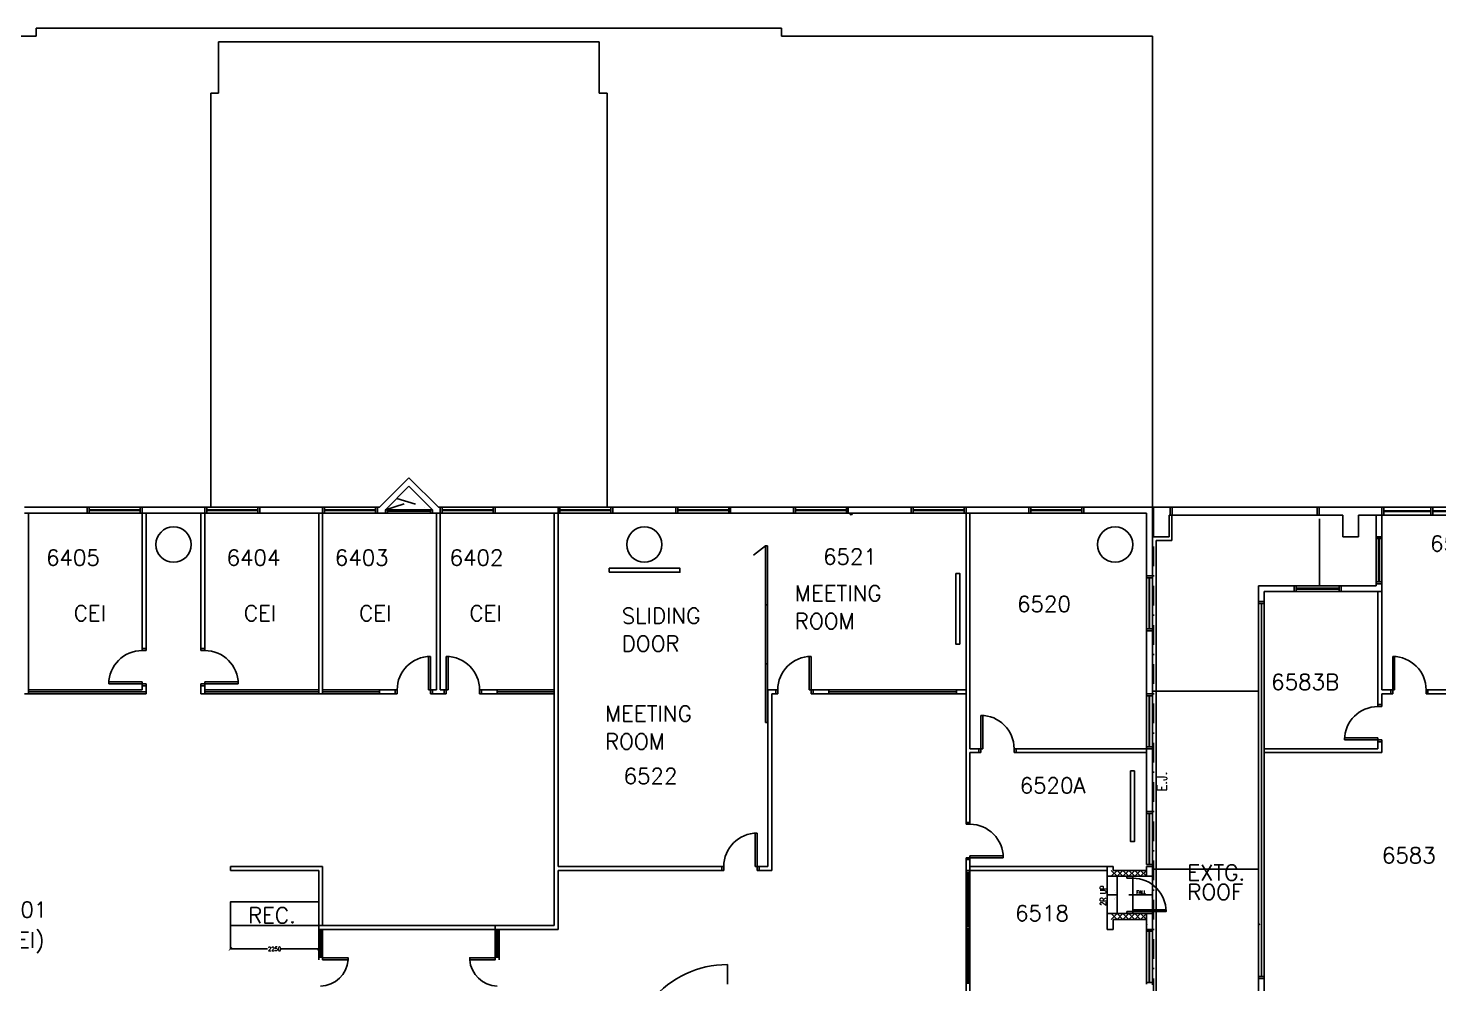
# Model space of a CAD drawing. Header units: millimetres. Extents: x -68474 to 336700, y -113450 to 53663.
# Drawn here: x 98296 to 134250, y 19614 to 43950 of the extents above; entities that cross this region are included whole.
import ezdxf

# ---------------------------------------------------------------- set-up
doc = ezdxf.new("R2010")
doc.units = ezdxf.units.MM
doc.header["$LTSCALE"] = 1000
doc.linetypes.add('S3148a$0$CENTER', pattern=[2, 1.25, -0.25, 0.25, -0.25])
doc.linetypes.add('S3148a$0$DASHDOT', pattern=[1, 0.5, -0.25, 0, -0.25])
for name, color, linetype in [('S3148a$0$17', 1, 'Continuous'), ('S3148a$0$20', 7, 'Continuous'), ('S3148a$0$22', 7, 'Continuous'), ('S3148a$0$23', 7, 'Continuous'), ('S3148a$0$25', 7, 'Continuous'), ('S3148a$0$30', 14, 'Continuous'), ('S3148a$0$45', 7, 'Continuous'), ('S3148a$0$6', 7, 'Continuous'), ('S3148a$0$7', 7, 'Continuous'), ('S3148a$0$L3', 3, 'Continuous'), ('S3148a$0$N-CON-WALL', 3, 'Continuous'), ('S3148a$0$N-WINDOW', 1, 'Continuous'), ('S3148a$0$ROOM-NO', 4, 'Continuous')]:
    doc.layers.add(name, color=color, linetype=linetype)
doc.styles.add('S3148a$0$STANDARD', font='SIMPLEX')

# ---------------------------------------------------------------- blocks, each defined once
blk = doc.blocks.new('S3148a$0$D950A')
at = {"layer": 'S3148a$0$17', "color": 14, "linetype": 'Continuous'}
blk.add_line((0.95, 0.05), (0.95, 0), dxfattribs=at)
at = {"layer": 'S3148a$0$30', "color": 14, "linetype": 'Continuous'}
for p, q in [((0.1, 0.95), (0.05, 0.95)), ((0.05, 0.95), (0.05, 0.1)), ((0.1, 0.1), (0.1, 0.95)), ((0.05, 0.1), (0, 0.1)), ((0, 0.1), (0, 0)), ((0, 0), (0.05, 0)), ((0.05, 0), (0.05, 0.1)), ((0.05, 0.1), (0.1, 0.1)), ((0.95, 0.1), (0.9, 0.1)), ((0.9, 0.1), (0.9, 0)), ((0.9, 0), (0.95, 0)), ((0.95, 0), (0.95, 0.1))]:
    blk.add_line(p, q, dxfattribs=at)
for points in [[(0, 0), (0, 0.1)], [(0.95, 0), (0.95, 0.1)]]:
    blk.add_lwpolyline(points, dxfattribs=at)
blk.add_ellipse((0.05, 0.1), major_axis=(0.601, 0.601), ratio=1, start_param=5.497787, end_param=7.068583, dxfattribs=at)
blk = doc.blocks.new('S3148a$0$D1000B')
at = {"layer": 'S3148a$0$30', "linetype": 'Continuous'}
for points in [[(0.05, 0.15), (0.1, 0.15), (0.1, 1), (0.05, 1)], [(0, 0), (0.05, 0), (0.05, 0.15), (0, 0.15)], [(0.9, 0), (0.95, 0), (0.95, 0.15), (0.9, 0.15)]]:
    blk.add_lwpolyline(points, close=True, dxfattribs=at)
blk.add_arc((0.05, 0.15), 0.85, 0, 90, dxfattribs=at)
blk = doc.blocks.new('S3148a$0$ARROW')
at = {"layer": 'S3148a$0$7', "color": 3, "linetype": 'Continuous', "const_width": 0.005}
blk.add_lwpolyline([(-0.433, 0.25), (0, 0), (0.433, 0.25)], dxfattribs=at)
blk = doc.blocks.new('S3148a$0$LTF')
at = {"layer": 'S3148a$0$45', "color": 4, "linetype": 'Continuous'}
blk.add_line((0, 0), (1, 0), dxfattribs=at)
at = {"layer": 'S3148a$0$45', "color": 4, "linetype": 'Continuous', "const_width": 0.005}
blk.add_lwpolyline([(0.075, 0.1298), (0, 0), (0.075, -0.1298)], dxfattribs=at)
at = {"layer": 'S3148a$0$45', "color": 4, "linetype": 'Continuous', "style": 'S3148a$0$STANDARD', "width": 0.8}
for tag, p in [('TAG2', (0.2145, 0.042)), ('TAG1', (0.2183, -0.2032))]:
    blk.add_attdef(tag, p, '', height=0.15, dxfattribs=at)
blk = doc.blocks.new('S3148a$0$H900')
at = {"layer": 'S3148a$0$22', "color": 1, "linetype": 'Continuous'}
for points in [[(0, 0), (0.15, 0.15), (0.3, 0), (0.45, 0.15), (0.6, 0), (0.75, 0.15), (0.9, 0)], [(0, 0.15), (0.15, 0), (0.3, 0.15), (0.45, 0), (0.6, 0.15), (0.75, 0), (0.9, 0.15)]]:
    blk.add_lwpolyline(points, dxfattribs=at)
blk = doc.blocks.new('S3148a$0$_ArchTick')
at = {"color": 0, "linetype": 'ByBlock', "const_width": 0.15}
blk.add_lwpolyline([(-0.5, -0.5), (0.5, 0.5)], dxfattribs=at)

msp = doc.modelspace()

# ---------------------------------------------------------------- linework, layer by layer
at = {"layer": 'S3148a$0$17'}
for p, q in [((98300, 31600.1), (98300, 27100)), ((101200, 31600), (101200, 28100)), ((101300, 31600), (101300, 28100)), ((102700, 31600), (102700, 28100)), ((102800, 31600), (102800, 28100)), ((105700, 31600), (105700, 27100)), ((105800, 31600), (105800, 27100)), ((108700, 31600), (108700, 27100)), ((108800, 31600), (108800, 27100)), ((108800, 31600), (108800, 27100)), ((111700, 31600), (111700, 21099.9)), ((111800, 22600), (111800, 31600)), ((122200, 31600), (122200, 23725)), ((122300, 25600), (122300, 31600)), ((117089.1, 30764.6), (116783.7, 30533.2)), ((117139.1, 29264.6), (117089.1, 29264.6)), ((101200, 28150), (101300, 28150)), ((101200, 28150), (101300, 28150)), ((102800, 28150), (102700, 28150)), ((102800, 28150), (102700, 28150)), ((117139.1, 27764.6), (117089.1, 27764.6)), ((98200, 27000), (101300, 27000)), ((98300, 27100), (101200, 27100)), ((98300, 27100), (98300, 27000)), ((98300, 27050), (101300, 27050)), ((101200, 27300), (101200, 27100)), ((101200, 27300), (101200, 27100)), ((101200, 27200), (101300, 27200)), ((101250, 27200), (101300, 27200)), ((101300, 27200), (101300, 27000)), ((102700, 27200), (102700, 27000)), ((102800, 27200), (102700, 27200)), ((102750, 27200), (102700, 27200)), ((102700, 27000), (107700, 27000)), ((102800, 27300), (102800, 27100)), ((102800, 27300), (102800, 27100)), ((102800, 27100), (105700, 27100)), ((102800, 27100), (102800, 27000)), ((102800, 27050), (105700, 27050)), ((105700, 27100), (105700, 27000)), ((105800, 27100), (107700, 27100)), ((105800, 27100), (105800, 27000)), ((105800, 27050), (107250, 27050)), ((107250, 27100), (107250, 27000)), ((107650, 27100), (107650, 27000)), ((108500, 27100), (108700, 27100)), ((108550, 27000), (108950, 27000)), ((108600, 27100), (108600, 27000)), ((108600, 27000), (108600, 27100)), ((108800, 27100), (109000, 27100)), ((108900, 27100), (108900, 27000)), ((108900, 27000), (108900, 27100)), ((109800, 27100), (111700, 27100)), ((109800, 27000), (111700, 27000)), ((109850, 27100), (109850, 27000)), ((110250, 27100), (110250, 27000)), ((110250, 27050), (111700, 27050)), ((117150, 27100), (117150, 22600)), ((117400, 27100), (117150, 27100)), ((117250, 22500), (117250, 27000)), ((117250, 22500), (117250, 27000)), ((117250, 27000), (117400, 27000)), ((117250, 26999.9), (117250, 25992.3)), ((117350, 27000), (117350, 27100)), ((118300, 27100), (118200, 27100)), ((122200, 27100), (118200, 27100)), ((118250, 27000), (118300, 27000)), ((118250, 27000), (122200, 27000)), ((118300, 27000), (118300, 27100)), ((118300, 27100), (118300, 27000)), ((118300, 27100), (118300, 27000)), ((118700, 27100), (118700, 27000)), ((118700, 27050), (121957, 27050)), ((121957, 27100), (121957, 27000)), ((122200, 26999.9), (122200, 25992.3)), ((122525, 25600), (122300, 25600)), ((122525, 25500), (122525, 25600)), ((126799.9, 25600), (123475, 25600)), ((123475, 25600), (123475, 25500)), ((122300, 25500), (122525, 25500)), ((122300, 23725), (122300, 25500)), ((123475, 25500), (126799.9, 25500)), ((122200, 22775), (122200, 19225)), ((122300, 19225), (122300, 22775)), ((103450, 22599.9), (105800, 22599.9)), ((103450, 22499.9), (103450, 22599.9)), ((103450, 22499.9), (105700, 22499.9)), ((105700, 21099.9), (105700, 22499.9)), ((105800, 21099.9), (105800, 22599.9)), ((115975, 22600), (111800, 22600)), ((115975, 22500), (111800, 22500)), ((111800, 22500), (111800, 20999.9)), ((111800, 22499.9), (111800, 21725.6)), ((115975, 22600), (115975, 22500)), ((116925, 22500), (116925, 22600)), ((116925, 22600), (117150, 22600)), ((117250, 22500), (116925, 22500)), ((122240, 22450), (122240, 21075)), ((122260, 21075), (122260, 22450)), ((122300, 22600), (125800.2, 22600)), ((122300, 22500), (125800.2, 22500)), ((125800.2, 22349.9), (125800.2, 22599.9)), ((125800.2, 22599.9), (125950.2, 22599.9)), ((126050.2, 22349.9), (125800.2, 22349.9)), ((125800.2, 22349.9), (125800.2, 21399.9)), ((126300.2, 22349.9), (125800.2, 22349.9)), ((125950.2, 22599.9), (125950.2, 22499.9)), ((125950.2, 22499.9), (126800.2, 22499.9)), ((126050.2, 21399.9), (126050.2, 22349.9)), ((126450.2, 22349.9), (126300.2, 22349.9)), ((126450.2, 21399.9), (126450.2, 22349.9)), ((126450.2, 22349.9), (126950, 22349.9)), ((126800.2, 22349.9), (126450.2, 22349.9)), ((126870, 22649.9), (126800, 22649.9)), ((126800, 22649.9), (126950, 22649.9)), ((126950, 22599.9), (126800, 22599.9)), ((126950, 22599.9), (126800.2, 22599.9)), ((126800.2, 22599.9), (126800.2, 22349.9)), ((126800.2, 22499.9), (126800.2, 22349.9)), ((126800.2, 22349.9), (126950, 22349.9)), ((126950, 22649.9), (126880, 22649.9)), ((126950, 22649.9), (126950, 22599.9)), ((126950, 22349.9), (126950, 22599.9)), ((126950, 22349.9), (126950, 21399.9)), ((125800.2, 21874.9), (126050.2, 21874.9)), ((125800.2, 21399.9), (126050.2, 21399.9)), ((126800.2, 21399.9), (125800.2, 21399.9)), ((125800.2, 21399.9), (125800.2, 20999.9)), ((125950.2, 20999.9), (125950.2, 21249.9)), ((125950.2, 21249.9), (126800.2, 21249.9)), ((126950, 21399.9), (126450.2, 21399.9)), ((126800.2, 21249.9), (126800.2, 21399.9)), ((126950, 21399.9), (126800.2, 21399.9)), ((126800.2, 21399.9), (126800.2, 20999.9)), ((126950, 20999.9), (126950, 21399.9)), ((103450, 21099.8), (103450, 20500.7)), ((105700, 21099.9), (110200, 21099.9)), ((105700, 20999.9), (105700, 21099.9)), ((105700, 21099.8), (105700, 20500.7)), ((105700, 20999.9), (111800, 20999.9)), ((105700, 20999.7), (105700, 20224.8)), ((105730, 20999.7), (105730, 20274.8)), ((105770, 20999.7), (105770, 20274.8)), ((105800, 20999.7), (105800, 20224.8)), ((110200, 20999.9), (110200, 21099.9)), ((110200, 21099.9), (111700, 21099.9)), ((110200, 20999.9), (110200, 20225)), ((110230, 20999.9), (110230, 20275)), ((110270, 20999.9), (110270, 20275)), ((110300, 20999.9), (110300, 20225)), ((122240, 21025), (122240, 19625)), ((122260, 19625), (122260, 21025)), ((125800.2, 20999.9), (125950.2, 20999.9)), ((103450, 20500.9), (104398.3, 20500.9)), ((105700, 20500.9), (104751.7, 20500.9)), ((116116.3, 19602.1), (116116.3, 20102.1)), ((122300, 19625), (122200, 19625))]:
    msp.add_line(p, q, dxfattribs=at)
at = {"layer": 'S3148a$0$17', "linetype": 'Continuous'}
for p, q in [((99700, 31600), (99800, 31600)), ((104200, 31600), (104300, 31600)), ((111800, 31600), (111700, 31600)), ((116300, 31600), (116200, 31600)), ((119300, 31600), (119200, 31600)), ((122300, 31600), (122200, 31600)), ((126799.9, 25500), (126799.9, 25600))]:
    msp.add_line(p, q, dxfattribs=at)
at = {"layer": 'S3148a$0$17', "color": 3, "linetype": 'Continuous'}
for p, q in [((132700, 29600), (132700, 26725)), ((132800, 27100), (132800, 29600)), ((133025, 27100), (132800, 27100)), ((132800, 27000), (133025, 27000)), ((132800, 26725), (132800, 27000)), ((133025, 27000), (133025, 27100)), ((137175, 27100), (133975, 27100)), ((133975, 27100), (133975, 27000)), ((133975, 27000), (137175, 27000)), ((132700, 25600), (129800.8, 25600)), ((132700, 25775), (132700, 25600)), ((132800, 25500), (132800, 25775)), ((129800.8, 25500), (132800, 25500))]:
    msp.add_line(p, q, dxfattribs=at)
at = {"layer": 'S3148a$0$17'}
for points in [[(117089.1, 26264.6), (117139.1, 26264.6), (117139.1, 30764.6), (117089.1, 30764.6)], [(113106.7, 30096.3), (114906.7, 30096.3), (114906.7, 30196.3), (113106.7, 30196.3)], [(121939.3, 30063.3), (121939.3, 28263.3), (122039.3, 28263.3), (122039.3, 30063.3)], [(126392.3, 25032.8), (126392.3, 23232.8), (126492.3, 23232.8), (126492.3, 25032.8)], [(103450, 21099.9), (105700, 21099.9), (105700, 21699.9), (103450, 21699.9)], [(122200, 21075), (122200, 21025), (122300, 21025), (122300, 21075)], [(105800, 20274.8), (105800, 20224.8), (106448.7, 20224.8), (106448.7, 20274.8)], [(110200, 20275), (110200, 20225), (109551.3, 20225), (109551.3, 20275)]]:
    msp.add_lwpolyline(points, close=True, dxfattribs=at)
msp.add_lwpolyline([(122300, 22500), (122200, 22500), (122200, 22450), (122300, 22450)], dxfattribs=at)
for centre, radius, start, end in [((119275, 31550), 25, 0, 180), ((105725, 20274.8), 725.4, 271.97495, 356.04779), ((110275, 20275), 725.4, 183.95221, 268.02505), ((116116.3, 17598.2), 2504, 90, 140.07764)]:
    msp.add_arc(centre, radius, start, end, dxfattribs=at)
at = {"layer": 'S3148a$0$20', "linetype": 'Continuous'}
for p, q in [((108000, 32500), (107250, 31750)), ((108750, 31750), (108000, 32500)), ((107400, 31687.9), (108000, 32287.9)), ((108000, 32287.9), (108600, 31687.9)), ((99800.1, 31750.1), (98200.1, 31750.1)), ((99800.1, 31600.1), (99800.1, 31750.1)), ((102800.1, 31750.1), (101200.1, 31750.1)), ((101200.1, 31750.1), (101200.1, 31600.1)), ((102800.1, 31600.1), (102800.1, 31750.1)), ((105800.1, 31750.1), (104200.1, 31750.1)), ((104200.1, 31750.1), (104200.1, 31600.1)), ((105800.1, 31600.1), (105800.1, 31750.1)), ((107250, 31750), (107200, 31750)), ((107200, 31750), (107200, 31600)), ((107400, 31600), (107400, 31687.9)), ((108600, 31687.9), (108600, 31600)), ((108800, 31750), (108750, 31750)), ((108800, 31600), (108800, 31750)), ((110199.9, 31750.1), (111799.9, 31750.1)), ((110199.9, 31600.1), (110199.9, 31750.1)), ((111799.9, 31750.1), (111799.9, 31600.1)), ((113199.9, 31750.1), (114799.9, 31750.1)), ((113199.9, 31600.1), (113199.9, 31750.1)), ((114799.9, 31750.1), (114799.9, 31600.1)), ((116199.9, 31750.1), (117799.9, 31750.1)), ((116199.9, 31600.1), (116199.9, 31750.1)), ((117799.9, 31750.1), (117799.9, 31600.1)), ((120800, 31750.1), (119199.9, 31750.1)), ((119199.9, 31750.1), (119199.9, 31600.1)), ((120800, 31600.1), (120800, 31750.1)), ((123799.9, 31750.1), (122200, 31750.1)), ((122200, 31750.1), (122200, 31600.1)), ((123799.9, 31600.1), (123799.9, 31750.1)), ((125199.9, 31600.1), (125199.9, 31750)), ((125199.9, 31750), (126949.9, 31750)), ((126949.9, 31000.1), (126949.9, 31750.1)), ((126949.9, 31750), (126949.9, 30000.1)), ((127375.1, 31750), (126975.1, 31750)), ((126975.1, 31750), (126975.1, 31000)), ((126975.1, 31000), (126975.1, 31750)), ((127375.1, 31750), (126975.1, 31750)), ((127400.1, 31750), (127375.1, 31750)), ((127400.1, 31750), (127375.1, 31750)), ((127399.9, 31750.1), (127399.9, 31600.1)), ((127400.1, 31550), (127400.1, 31750)), ((127400.1, 31550), (127400.1, 31750)), ((131200.1, 31750), (132800.1, 31750)), ((131200.1, 31550), (131200.1, 31750)), ((132800.1, 31750), (132800.1, 31550)), ((98200.1, 31600.1), (99800.1, 31600.1)), ((101200.1, 31600.1), (102800.1, 31600.1)), ((104200.1, 31600.1), (105800.1, 31600.1)), ((107200, 31600), (107400, 31600)), ((108600, 31600), (108800, 31600)), ((111799.9, 31600.1), (110199.9, 31600.1)), ((114799.9, 31600.1), (113199.9, 31600.1)), ((117799.9, 31600.1), (116199.9, 31600.1)), ((119199.9, 31600.1), (120800, 31600.1)), ((122200, 31600.1), (123799.9, 31600.1)), ((126799.9, 31600.1), (125199.9, 31600.1)), ((126799.9, 30000.1), (126799.9, 31600.1)), ((127375.1, 31000), (127375.1, 31550)), ((127375.1, 31550), (127400.1, 31550)), ((127375.1, 31550), (127400.1, 31550)), ((127375.1, 31000), (127375.1, 31550)), ((127399.9, 31600.1), (127399.9, 31550.1)), ((131800.1, 31550), (131200.1, 31550)), ((131800.1, 31000), (131800.1, 31550)), ((132800.1, 31550), (132200.1, 31550)), ((132200.1, 31550), (132200.1, 31000)), ((126975.1, 31000), (127375.1, 31000)), ((126975.1, 31000), (127375.1, 31000)), ((132200.1, 31000), (131800.1, 31000)), ((126949.9, 30000.1), (126799.9, 30000.1)), ((126950, 28599.9), (126800, 28599.9)), ((126800, 28599.9), (126800, 26999.9)), ((126950, 26999.9), (126950, 28599.9)), ((126800, 26999.9), (126950, 26999.9)), ((126950, 25599.9), (126800, 25599.9)), ((126800, 25599.9), (126800, 23999.9)), ((126950, 23999.9), (126950, 25599.9)), ((126800, 23999.9), (126950, 23999.9)), ((125800.2, 22349.9), (125800.2, 22599.9)), ((125800.2, 22599.9), (125950.2, 22599.9)), ((126300.2, 22349.9), (125800.2, 22349.9)), ((125950.2, 22599.9), (125950.2, 22499.9)), ((125950.2, 22499.9), (126800.2, 22499.9)), ((126450.2, 22349.9), (126300.2, 22349.9)), ((126800.2, 22349.9), (126450.2, 22349.9)), ((126950, 22599.9), (126800.2, 22599.9)), ((126800.2, 22599.9), (126800.2, 22349.9)), ((126800.2, 22499.9), (126800.2, 22349.9)), ((126800.2, 22349.9), (126950, 22349.9)), ((126950, 22349.9), (126950, 22599.9)), ((126800.2, 21399.9), (125800.2, 21399.9)), ((125800.2, 21399.9), (125800.2, 20999.9)), ((125950.2, 20999.9), (125950.2, 21249.9)), ((125950.2, 21249.9), (126800.2, 21249.9)), ((126800.2, 21249.9), (126800.2, 21399.9)), ((126950, 21399.9), (126800.2, 21399.9)), ((126800.2, 21399.9), (126800.2, 20999.9)), ((126950, 20999.9), (126950, 21399.9)), ((125800.2, 20999.9), (125950.2, 20999.9)), ((126800.2, 20999.9), (126950, 20999.9))]:
    msp.add_line(p, q, dxfattribs=at)
at = {"layer": 'S3148a$0$20'}
for p, q in [((132650.1, 30950), (132650.1, 29850)), ((132715.1, 29850), (132715.1, 30950)), ((132735.1, 29850), (132735.1, 30950)), ((132800.1, 30950), (132800.1, 29850)), ((131712.5, 29750), (130612.5, 29750)), ((130612.5, 29685), (131712.5, 29685)), ((130612.5, 29665), (131712.5, 29665)), ((131712.5, 29600), (130612.5, 29600))]:
    msp.add_line(p, q, dxfattribs=at)
for points in [[(132650.1, 30950), (132800.1, 30950), (132800.1, 31000), (132650.1, 31000)], [(132650.1, 29800), (132800.1, 29800), (132800.1, 29850), (132650.1, 29850)], [(130562.5, 29750), (130562.5, 29600), (130612.5, 29600), (130612.5, 29750)], [(131712.5, 29750), (131712.5, 29600), (131762.5, 29600), (131762.5, 29750)]]:
    msp.add_lwpolyline(points, close=True, dxfattribs=at)
at = {"layer": 'S3148a$0$20', "linetype": 'Continuous'}
for p in [(126800, 21125), (126800.2, 21125), (129675, 21125)]:
    msp.add_point(p, dxfattribs=at)
at = {"layer": 'S3148a$0$23', "linetype": 'Continuous'}
for p, q in [((98500, 43750), (98500, 43950)), ((98500, 43950), (117500, 43950)), ((117500, 43950), (117500, 43750)), ((89050.1, 43750), (98500, 43750)), ((112850, 43600), (103150, 43600)), ((103150, 43600), (103150, 42300)), ((112850, 42300), (112850, 43600)), ((117500, 43750), (126949.9, 43750)), ((126949.9, 43750), (126949.9, 31750.1)), ((103150, 42300), (102950, 42300)), ((102950, 42300), (102950, 31750.1)), ((113050, 42300), (112850, 42300)), ((113050, 31750), (113050, 42300)), ((99850.1, 31750.1), (99800.1, 31750.1)), ((99800.1, 31750.1), (99800.1, 31600.1)), ((99850.1, 31680.1), (99850.1, 31750.1)), ((99850.1, 31750.1), (101150.1, 31750.1)), ((99850.1, 31600.1), (99850.1, 31750.1)), ((101150.1, 31680.1), (99850.1, 31680.1)), ((99850.1, 31600.1), (99850.1, 31670.1)), ((99850.1, 31670.1), (101150.1, 31670.1)), ((101150.1, 31750.1), (101150.1, 31680.1)), ((101150.1, 31600.1), (101150.1, 31750.1)), ((101150.1, 31750.1), (101200.1, 31750.1)), ((101150.1, 31670.1), (101150.1, 31600.1)), ((101200.1, 31750.1), (101200.1, 31600.1)), ((102850.1, 31750.1), (102800.1, 31750.1)), ((102800.1, 31750.1), (102800.1, 31600.1)), ((102850.1, 31680.1), (102850.1, 31750.1)), ((102850.1, 31750.1), (104150.1, 31750.1)), ((102850.1, 31600.1), (102850.1, 31750.1)), ((104150.1, 31680.1), (102850.1, 31680.1)), ((102850.1, 31600.1), (102850.1, 31670.1)), ((102850.1, 31670.1), (104150.1, 31670.1)), ((104150.1, 31750.1), (104150.1, 31680.1)), ((104150.1, 31600.1), (104150.1, 31750.1)), ((104150.1, 31750.1), (104200.1, 31750.1)), ((104150.1, 31670.1), (104150.1, 31600.1)), ((104200.1, 31750.1), (104200.1, 31600.1)), ((105800.1, 31600.1), (105800.1, 31750.1)), ((105800.1, 31750.1), (105850.1, 31750.1)), ((105850.1, 31750.1), (105850.1, 31600.1)), ((107150, 31750), (105850.1, 31750)), ((105850.1, 31750), (105850.1, 31680)), ((105850.1, 31680), (107150, 31680)), ((107150, 31670), (105850.1, 31670)), ((105850.1, 31670), (105850.1, 31600)), ((107150, 31680), (107150, 31750)), ((107150, 31600), (107150, 31750)), ((107150, 31750), (107200, 31750)), ((107150, 31600), (107150, 31670)), ((107200, 31750), (107200, 31600)), ((108850, 31750), (108800, 31750)), ((108800, 31750), (108800, 31600)), ((108850, 31750), (110149.9, 31750.1)), ((108850, 31680), (108850, 31750)), ((108850, 31600), (108850, 31750)), ((110149.9, 31680.1), (108850, 31680)), ((108850, 31670), (110149.9, 31670.1)), ((108850, 31600), (108850, 31670)), ((110149.9, 31750.1), (110149.9, 31600.1)), ((110149.9, 31750.1), (110149.9, 31680.1)), ((110199.9, 31750.1), (110149.9, 31750.1)), ((110149.9, 31670.1), (110149.9, 31600.1)), ((110199.9, 31600.1), (110199.9, 31750.1)), ((111849.9, 31750.1), (111799.9, 31750.1)), ((111799.9, 31750.1), (111799.9, 31600.1)), ((113149.9, 31750.1), (111849.9, 31750.1)), ((111849.9, 31750.1), (111849.9, 31680.1)), ((111849.9, 31600.1), (111849.9, 31750.1)), ((111849.9, 31680.1), (113149.9, 31680.1)), ((113149.9, 31670.1), (111849.9, 31670.1)), ((111849.9, 31670.1), (111849.9, 31600.1)), ((113149.9, 31680.1), (113149.9, 31750.1)), ((113149.9, 31600.1), (113149.9, 31750.1)), ((113149.9, 31750.1), (113199.9, 31750.1)), ((113149.9, 31600.1), (113149.9, 31670.1)), ((113199.9, 31750.1), (113199.9, 31600.1)), ((114849.9, 31750.1), (114799.9, 31750.1)), ((114799.9, 31750.1), (114799.9, 31600.1)), ((116149.9, 31750.1), (114849.9, 31750.1)), ((114849.9, 31750.1), (114849.9, 31680.1)), ((114849.9, 31600.1), (114849.9, 31750.1)), ((114849.9, 31680.1), (116149.9, 31680.1)), ((116149.9, 31670.1), (114849.9, 31670.1)), ((114849.9, 31670.1), (114849.9, 31600.1)), ((116149.9, 31680.1), (116149.9, 31750.1)), ((116149.9, 31600.1), (116149.9, 31750.1)), ((116149.9, 31750.1), (116199.9, 31750.1)), ((116149.9, 31600.1), (116149.9, 31670.1)), ((116199.9, 31750.1), (116199.9, 31600.1)), ((117849.9, 31750.1), (117799.9, 31750.1)), ((117799.9, 31750.1), (117799.9, 31600.1)), ((119149.9, 31750.1), (117849.9, 31750.1)), ((117849.9, 31750.1), (117849.9, 31680.1)), ((117849.9, 31600.1), (117849.9, 31750.1)), ((117849.9, 31680.1), (119149.9, 31680.1)), ((119149.9, 31670.1), (117849.9, 31670.1)), ((117849.9, 31670.1), (117849.9, 31600.1)), ((119149.9, 31600.1), (119149.9, 31750.1)), ((119149.9, 31750.1), (119199.9, 31750.1)), ((119149.9, 31680.1), (119149.9, 31750.1)), ((119149.9, 31600.1), (119149.9, 31670.1)), ((119199.9, 31750.1), (119199.9, 31600.1)), ((120850, 31750.1), (120800, 31750.1)), ((120800, 31750.1), (120800, 31600.1)), ((120850, 31680.1), (120850, 31750.1)), ((120850, 31750.1), (122150, 31750.1)), ((120850, 31600.1), (120850, 31750.1)), ((122150, 31680.1), (120850, 31680.1)), ((120850, 31600.1), (120850, 31670.1)), ((120850, 31670.1), (122150, 31670.1)), ((122150, 31750.1), (122150, 31680.1)), ((122150, 31600.1), (122150, 31750.1)), ((122150, 31750.1), (122200, 31750.1)), ((122150, 31670.1), (122150, 31600.1)), ((122200, 31750.1), (122200, 31600.1)), ((123849.9, 31750.1), (123799.9, 31750.1)), ((123799.9, 31750.1), (123799.9, 31600.1)), ((123849.9, 31600.1), (123849.9, 31750.1)), ((123849.9, 31680.1), (123849.9, 31750.1)), ((123849.9, 31750.1), (125149.9, 31750.1)), ((125149.9, 31680.1), (123849.9, 31680.1)), ((123849.9, 31600.1), (123849.9, 31670.1)), ((123849.9, 31670.1), (125149.9, 31670.1)), ((125149.9, 31750.1), (125149.9, 31680.1)), ((125149.9, 31600.1), (125149.9, 31750.1)), ((125149.9, 31750.1), (125199.9, 31750.1)), ((125149.9, 31670.1), (125149.9, 31600.1)), ((125199.9, 31750.1), (125199.9, 31600.1)), ((99800.1, 31600.1), (99850.1, 31600.1)), ((101150.1, 31600.1), (99850.1, 31600.1)), ((101200.1, 31600.1), (101150.1, 31600.1)), ((102800.1, 31600.1), (102850.1, 31600.1)), ((104150.1, 31600.1), (102850.1, 31600.1)), ((104200.1, 31600.1), (104150.1, 31600.1)), ((105850.1, 31600.1), (105800.1, 31600.1)), ((105850.1, 31600), (107150, 31600)), ((107200, 31600), (107150, 31600)), ((108800, 31600), (108850, 31600)), ((110149.9, 31600.1), (108850, 31600)), ((110149.9, 31600.1), (110199.9, 31600.1)), ((111799.9, 31600.1), (111849.9, 31600.1)), ((111849.9, 31600.1), (113149.9, 31600.1)), ((113199.9, 31600.1), (113149.9, 31600.1)), ((114799.9, 31600.1), (114849.9, 31600.1)), ((114849.9, 31600.1), (116149.9, 31600.1)), ((116199.9, 31600.1), (116149.9, 31600.1)), ((117799.9, 31600.1), (117849.9, 31600.1)), ((117849.9, 31600.1), (119149.9, 31600.1)), ((119199.9, 31600.1), (119149.9, 31600.1)), ((120800, 31600.1), (120850, 31600.1)), ((122150, 31600.1), (120850, 31600.1)), ((122200, 31600.1), (122150, 31600.1)), ((123799.9, 31600.1), (123849.9, 31600.1)), ((125149.9, 31600.1), (123849.9, 31600.1)), ((125199.9, 31600.1), (125149.9, 31600.1)), ((127444.9, 31550), (127444.9, 30905.1)), ((127444.9, 30905.1), (127044.9, 30905)), ((126800, 29999.9), (126800, 29949.9)), ((126950, 29999.9), (126800, 29999.9)), ((126800, 28649.9), (126800, 29949.9)), ((126800, 29949.9), (126870, 29949.9)), ((126800, 29949.9), (126950, 29949.9)), ((126870, 29949.9), (126870, 28649.9)), ((126880, 28649.9), (126880, 29949.9)), ((126880, 29949.9), (126950, 29949.9)), ((126950, 29949.9), (126950, 29999.9)), ((126950, 29949.9), (126950, 28649.9)), ((129650.8, 29300), (129645.8, 29300)), ((129650.8, 29350), (129650.8, 29300)), ((129650.8, 29300), (129650.8, 19799.9)), ((129650.8, 29300), (129800.8, 29300)), ((129730.8, 19799.9), (129730.8, 29300)), ((129730.8, 29300), (129800.8, 29300)), ((129800.8, 29300), (129800.8, 29350)), ((129800.8, 29300), (129800.8, 19799.9)), ((126870, 28649.9), (126800, 28649.9)), ((126800, 28599.9), (126800, 28649.9)), ((126800, 28649.9), (126950, 28649.9)), ((126950, 28599.9), (126800, 28599.9)), ((126950, 28649.9), (126880, 28649.9)), ((126950, 28649.9), (126950, 28599.9)), ((126800, 26999.9), (126800, 26949.9)), ((126950, 26999.9), (126800, 26999.9)), ((126950, 26949.9), (126950, 26999.9)), ((126800, 25649.9), (126800, 26949.9)), ((126800, 26949.9), (126870, 26949.9)), ((126800, 26949.9), (126950, 26949.9)), ((126870, 26949.9), (126870, 25649.9)), ((126880, 25649.9), (126880, 26949.9)), ((126880, 26949.9), (126950, 26949.9)), ((126950, 26949.9), (126950, 25649.9)), ((126870, 25649.9), (126800, 25649.9)), ((126800, 25599.9), (126800, 25649.9)), ((126800, 25649.9), (126950, 25649.9)), ((126950, 25599.9), (126800, 25599.9)), ((126950, 25649.9), (126880, 25649.9)), ((126950, 25649.9), (126950, 25599.9)), ((126800, 23999.9), (126800, 23949.9)), ((126950, 23999.9), (126800, 23999.9)), ((126800, 22649.9), (126800, 23949.9)), ((126800, 23949.9), (126870, 23949.9)), ((126800, 23949.9), (126950, 23949.9)), ((126870, 23949.9), (126870, 22649.9)), ((126880, 22649.9), (126880, 23949.9)), ((126880, 23949.9), (126950, 23949.9)), ((126950, 23949.9), (126950, 23999.9)), ((126950, 23949.9), (126950, 22649.9)), ((126870, 22649.9), (126800, 22649.9)), ((126800, 22649.9), (126950, 22649.9)), ((126950, 22599.9), (126800, 22599.9)), ((126950, 22649.9), (126880, 22649.9)), ((126950, 22649.9), (126950, 22599.9)), ((126800, 20999.9), (126800, 20949.9)), ((126950, 20999.9), (126800, 20999.9)), ((126800, 20999.9), (126800, 20949.9)), ((126950, 20999.9), (126800, 20999.9)), ((126800, 19649.9), (126800, 20949.9)), ((126800, 20949.9), (126870, 20949.9)), ((126800, 20949.9), (126950, 20949.9)), ((126800, 20949.9), (126950, 20949.9)), ((126870, 20949.9), (126870, 19649.9)), ((126880, 19649.9), (126880, 20949.9)), ((126880, 20949.9), (126950, 20949.9)), ((126950, 20949.9), (126950, 20999.9)), ((126950, 20949.9), (126950, 20999.9)), ((126950, 20949.9), (126950, 19649.9)), ((129650.8, 19799.9), (129800.8, 19799.9)), ((129650.8, 19749.9), (129650.8, 19799.9)), ((129720.8, 19799.9), (129650.8, 19799.9)), ((129800.8, 19799.9), (129730.8, 19799.9)), ((129800.8, 19799.9), (129800.8, 19749.9)), ((126870, 19649.9), (126800, 19649.9)), ((126800, 19599.9), (126800, 19649.9)), ((126800, 19649.9), (126950, 19649.9)), ((126950, 19649.9), (126880, 19649.9)), ((126950, 19649.9), (126950, 19599.9))]:
    msp.add_line(p, q, dxfattribs=at)
at = {"layer": 'S3148a$0$23', "linetype": 'S3148a$0$DASHDOT'}
for p, q in [((107400, 31687.9), (108312.5, 31975.4)), ((107687.7, 31975.6), (108600, 31687.9))]:
    msp.add_line(p, q, dxfattribs=at)
at = {"layer": 'S3148a$0$25', "linetype": 'Continuous'}
for p, q in [((127400.1, 31750), (131200.1, 31750)), ((127400.1, 31750), (131200.1, 31750)), ((132800.1, 31750), (136600.1, 31750)), ((132800.1, 31750), (136600.1, 31750)), ((127044.9, 30905), (127044.9, 22349.9)), ((126050.2, 22349.9), (125800.2, 22349.9)), ((125800.2, 22349.9), (125800.2, 21399.9)), ((126050.2, 21399.9), (126050.2, 22349.9)), ((125800.2, 21874.9), (126050.2, 21874.9)), ((125800.2, 21399.9), (126050.2, 21399.9)), ((127044.9, 21399.9), (127044.9, 18000.1))]:
    msp.add_line(p, q, dxfattribs=at)
at = {"layer": 'S3148a$0$30', "linetype": 'Continuous'}
for p, q in [((107400, 31687.9), (108600, 31687.9)), ((107450, 31687.9), (107400, 31687.9)), ((107400, 31687.9), (107400, 31600)), ((107450, 31600), (107450, 31687.9)), ((108550, 31650), (107450, 31650)), ((107450, 31650), (107450, 31600)), ((108600, 31687.9), (108550, 31687.9)), ((108550, 31687.9), (108550, 31600)), ((108550, 31600), (108550, 31650)), ((108600, 31600), (108600, 31687.9)), ((107400, 31600), (107450, 31600)), ((107450, 31600), (108550, 31600)), ((108550, 31600), (108600, 31600))]:
    msp.add_line(p, q, dxfattribs=at)
at = {"layer": 'S3148a$0$45', "linetype": 'Continuous'}
for p, q in [((126450.2, 21399.9), (126450.2, 22349.9)), ((126450.2, 22349.9), (126950, 22349.9)), ((126950, 22349.9), (126950, 21399.9)), ((127044.9, 22349.9), (127044.9, 21399.9)), ((126950, 21399.9), (126450.2, 21399.9))]:
    msp.add_line(p, q, dxfattribs=at)
at = {"layer": 'S3148a$0$6', "linetype": 'Continuous'}
for centre, start, end in [((102000, 30800), 0, 180), ((114000, 30800), 0, 180), ((126000, 30800), 0, 180), ((102000, 30800), 180, 0), ((114000, 30800), 180, 0), ((126000, 30800), 180, 0)]:
    msp.add_arc(centre, 450, start, end, dxfattribs=at)
at = {"layer": 'S3148a$0$7', "color": 1, "linetype": 'S3148a$0$DASHDOT'}
for p, q in [((126950, 17850.1), (126950, 31750.2)), ((126950, 31750.2), (126975, 31750.2)), ((126975, 31750.2), (126950, 31750.2)), ((126950, 31750.2), (126975, 31750.2)), ((126975, 31750.2), (126975, 17825.1))]:
    msp.add_line(p, q, dxfattribs=at)
at = {"layer": 'S3148a$0$7', "color": 10, "linetype": 'Continuous'}
for p, q in [((131212.6, 29750), (131212.6, 31455)), ((126950, 27066.7), (129650.8, 27066.7)), ((126950, 22533.4), (129650.8, 22533.4))]:
    msp.add_line(p, q, dxfattribs=at)
at = {"layer": 'S3148a$0$N-CON-WALL', "linetype": 'Continuous'}
for p, q in [((132650.1, 31550), (132650.1, 31000)), ((132800.1, 31550), (132800.1, 31000)), ((132650.1, 31000), (132800.1, 31000)), ((129650.8, 29750), (130562.5, 29750)), ((129650.8, 29750), (129650.8, 29350)), ((130562.5, 29600), (129800.8, 29600)), ((129800.8, 29600), (129800.8, 29350)), ((130562.5, 29750), (130562.5, 29600)), ((131762.5, 29750), (132650.1, 29750)), ((131762.5, 29750), (131762.5, 29600)), ((132800, 29600), (131762.5, 29600)), ((132650.1, 29800), (132650.1, 29750)), ((132650.1, 29800), (132800.1, 29800)), ((132800, 29600), (132800, 29800)), ((129650.8, 29350), (129800.8, 29350)), ((129650.8, 29350), (129800.8, 29350)), ((129800.8, 29350), (129650.8, 29350)), ((129650.8, 29350), (129800.8, 29350)), ((129650.8, 19749.9), (129650.8, 19349.9)), ((129800.8, 19749.9), (129650.8, 19749.9)), ((129800.8, 19749.9), (129650.8, 19749.9)), ((129800.8, 19749.9), (129650.8, 19749.9)), ((129800.8, 19749.9), (129800.8, 19349.9))]:
    msp.add_line(p, q, dxfattribs=at)
at = {"layer": 'S3148a$0$N-WINDOW'}
for p, q in [((127400.1, 31550), (127400.1, 31750)), ((127450.1, 31550), (127450.1, 31750)), ((131150.1, 31550), (131150.1, 31750)), ((131200.1, 31550), (131200.1, 31750)), ((132850.1, 31550), (132850.1, 31750)), ((132850.1, 31660), (134050.1, 31660)), ((132850.1, 31640), (134050.1, 31640)), ((134050.1, 31550), (134050.1, 31750)), ((134100.1, 31550), (134100.1, 31750)), ((134100.1, 31660), (135300.1, 31660)), ((134100.1, 31640), (135300.1, 31640)), ((127375.1, 31550), (131200.1, 31550)), ((132800.1, 31550), (136600.1, 31550))]:
    msp.add_line(p, q, dxfattribs=at)

# ---------------------------------------------------------------- block references
at = {"xscale": 999.9979999999999, "yscale": 999.9979999999999, "zscale": 1000}
msp.add_blockref('S3148a$0$D950A', (122525, 25500), dxfattribs=at)
at = {"zscale": 1000}
for name, p, xscale, yscale, rotation in [('S3148a$0$D950A', (122200, 22775), 999.9979999999999, -999.9979999999999, 90), ('S3148a$0$H900', (126800.2, 22349.9), 999.9979999999999, -999.9979999999999, 180), ('S3148a$0$D1000B', (126300.2, 21399.9), 999.9979999999999, -999.9979999999999, 90), ('S3148a$0$ARROW', (126050.2, 21874.9), 299.998, -299.998, 270), ('S3148a$0$H900', (126800.2, 21249.9), 999.9979999999999, -999.9979999999999, 180)]:
    msp.add_blockref(name, p, dxfattribs=dict(at, xscale=xscale, yscale=yscale, rotation=rotation))
ref = msp.add_blockref('S3148a$0$LTF', (126950, 21874.9), dxfattribs=dict(xscale=600, yscale=-600, zscale=1000, rotation=180))
ref.add_attrib('TAG2', ' FALL', (126487.9, 21900.1), dxfattribs={"layer": 'S3148a$0$45', "color": 4, "linetype": 'Continuous', "height": 90, "style": 'S3148a$0$STANDARD', "width": 0.8})
at = {"layer": 'S3148a$0$17', "rotation": 180}
for name, p, xscale, yscale, zscale in [('S3148a$0$H900', (126800.2, 22349.9), 999.9979999999999, -999.9979999999999, 1000), ('S3148a$0$H900', (126800.2, 21249.9), 999.9979999999999, -999.9979999999999, 1000), ('S3148a$0$_ArchTick', (103450, 20500.9), 85.18, 85.18, 85.18)]:
    msp.add_blockref(name, p, dxfattribs=dict(at, xscale=xscale, yscale=yscale, zscale=zscale))
at = {"layer": 'S3148a$0$17'}
ref = msp.add_blockref('S3148a$0$LTF', (126950, 21874.9), dxfattribs=dict(at, xscale=600, yscale=-600, zscale=1000, rotation=180))
ref.add_attrib('TAG2', ' FALL', (126487.9, 21900.1), dxfattribs={"layer": 'S3148a$0$45', "color": 4, "linetype": 'Continuous', "height": 90, "style": 'S3148a$0$STANDARD', "width": 0.8})
at = {"layer": 'S3148a$0$17', "xscale": 85.18, "yscale": 85.18, "zscale": 85.18}
msp.add_blockref('S3148a$0$_ArchTick', (105700, 20500.9), dxfattribs=at)
at = {"layer": 'S3148a$0$30', "zscale": 1000}
for p, xscale, yscale, rotation in [((101300, 27200), 999.9979999999999, 999.9979999999999, 90), ((102700, 27200), -999.9979999999999, 999.9979999999999, 270), ((122200, 22775), 999.9979999999999, -999.9979999999999, 90)]:
    msp.add_blockref('S3148a$0$D950A', p, dxfattribs=dict(at, xscale=xscale, yscale=yscale, rotation=rotation))
at = {"layer": 'S3148a$0$30', "yscale": 999.9979999999999, "zscale": 1000}
for p, xscale in [((108600, 27000), -999.9979999999999), ((108900, 27000), 999.9979999999999), ((118300, 27000), -999.9979999999999), ((122525, 25500), 999.9979999999999), ((116925, 22500), -999.9979999999999)]:
    msp.add_blockref('S3148a$0$D950A', p, dxfattribs=dict(at, xscale=xscale))
at = {"layer": 'S3148a$0$30', "color": 3, "xscale": 999.9979999999999, "yscale": 999.9979999999999, "zscale": 1000}
msp.add_blockref('S3148a$0$D950A', (133025, 27000), dxfattribs=at)
at = {"layer": 'S3148a$0$30', "color": 3, "xscale": 999.9979999999999, "yscale": 999.9979999999999, "zscale": 1000, "rotation": 90}
msp.add_blockref('S3148a$0$D950A', (132800, 25775), dxfattribs=at)
at = {"layer": 'S3148a$0$L3', "xscale": 999.9979999999999, "yscale": -999.9979999999999, "zscale": 1000, "rotation": 90}
msp.add_blockref('S3148a$0$D1000B', (126300.2, 21399.9), dxfattribs=at)

# ---------------------------------------------------------------- texts
at = {"layer": 'S3148a$0$17', "style": 'S3148a$0$STANDARD', "width": 0.8}
msp.add_text('2R UP', height=150, rotation=90, dxfattribs=at).set_placement((125770, 21603.3))
at = {"layer": 'S3148a$0$17', "insert": (104575, 20500.9), "char_height": 100, "attachment_point": 5, "style": 'S3148a$0$STANDARD'}
msp.add_mtext('\\A1;2250', dxfattribs=at)
at = {"layer": 'S3148a$0$25', "linetype": 'Continuous', "style": 'S3148a$0$STANDARD', "width": 0.8}
msp.add_text('2R UP', height=150, rotation=90, dxfattribs=at).set_placement((125770, 21603.3))
at = {"layer": 'S3148a$0$7', "color": 2, "linetype": 'S3148a$0$CENTER', "style": 'S3148a$0$STANDARD', "width": 0.84}
msp.add_text('E.J.', height=250, rotation=90, dxfattribs=at).set_placement((127320, 24518.7))
at = {"layer": 'S3148a$0$ROOM-NO', "style": 'S3148a$0$STANDARD'}
for s, p in [('6583A', (134026.6, 30625.2)), ('6405 ', (98749.7, 30265.4)), ('6404 ', (103353.5, 30265.4)), ('6403 ', (106112.3, 30265.4)), ('6402  ', (109037, 30265.4)), ('6521 ', (118555.5, 30292.1)), ('MEETING ', (117836.9, 29358.1)), ('6520 ', (123499.9, 29084.9)), ('CEI', (99456.9, 28851.6)), ('CEI', (103794.9, 28851.6)), ('CEI', (106731.6, 28851.6)), ('CEI', (109542.5, 28851.6)), ('SLIDING ', (113424.2, 28785)), ('ROOM', (117836.9, 28648.7)), ('DOOR', (113424.2, 28075.6)), ('6583B', (129979.1, 27098.4)), ('MEETING ', (112998.4, 26293.3)), ('ROOM', (112998.4, 25583.8)), ('6522 ', (113472.5, 24702.6)), ('6520A ', (123566.7, 24463.7)), ('6583', (132801.1, 22684)), ('EXTG.', (127839.8, 22244.2)), ('ROOF', (127839.8, 21750)), ('6401 ', (97412.3, 21298.4)), ('6518 ', (123450.8, 21210.2)), ('REC.', (103899.1, 21157.4)), ('(CEI)', (97412.3, 20527.6))]:
    msp.add_text(s, height=400, dxfattribs=at).set_placement(p)

doc.saveas('drawing.dxf')
